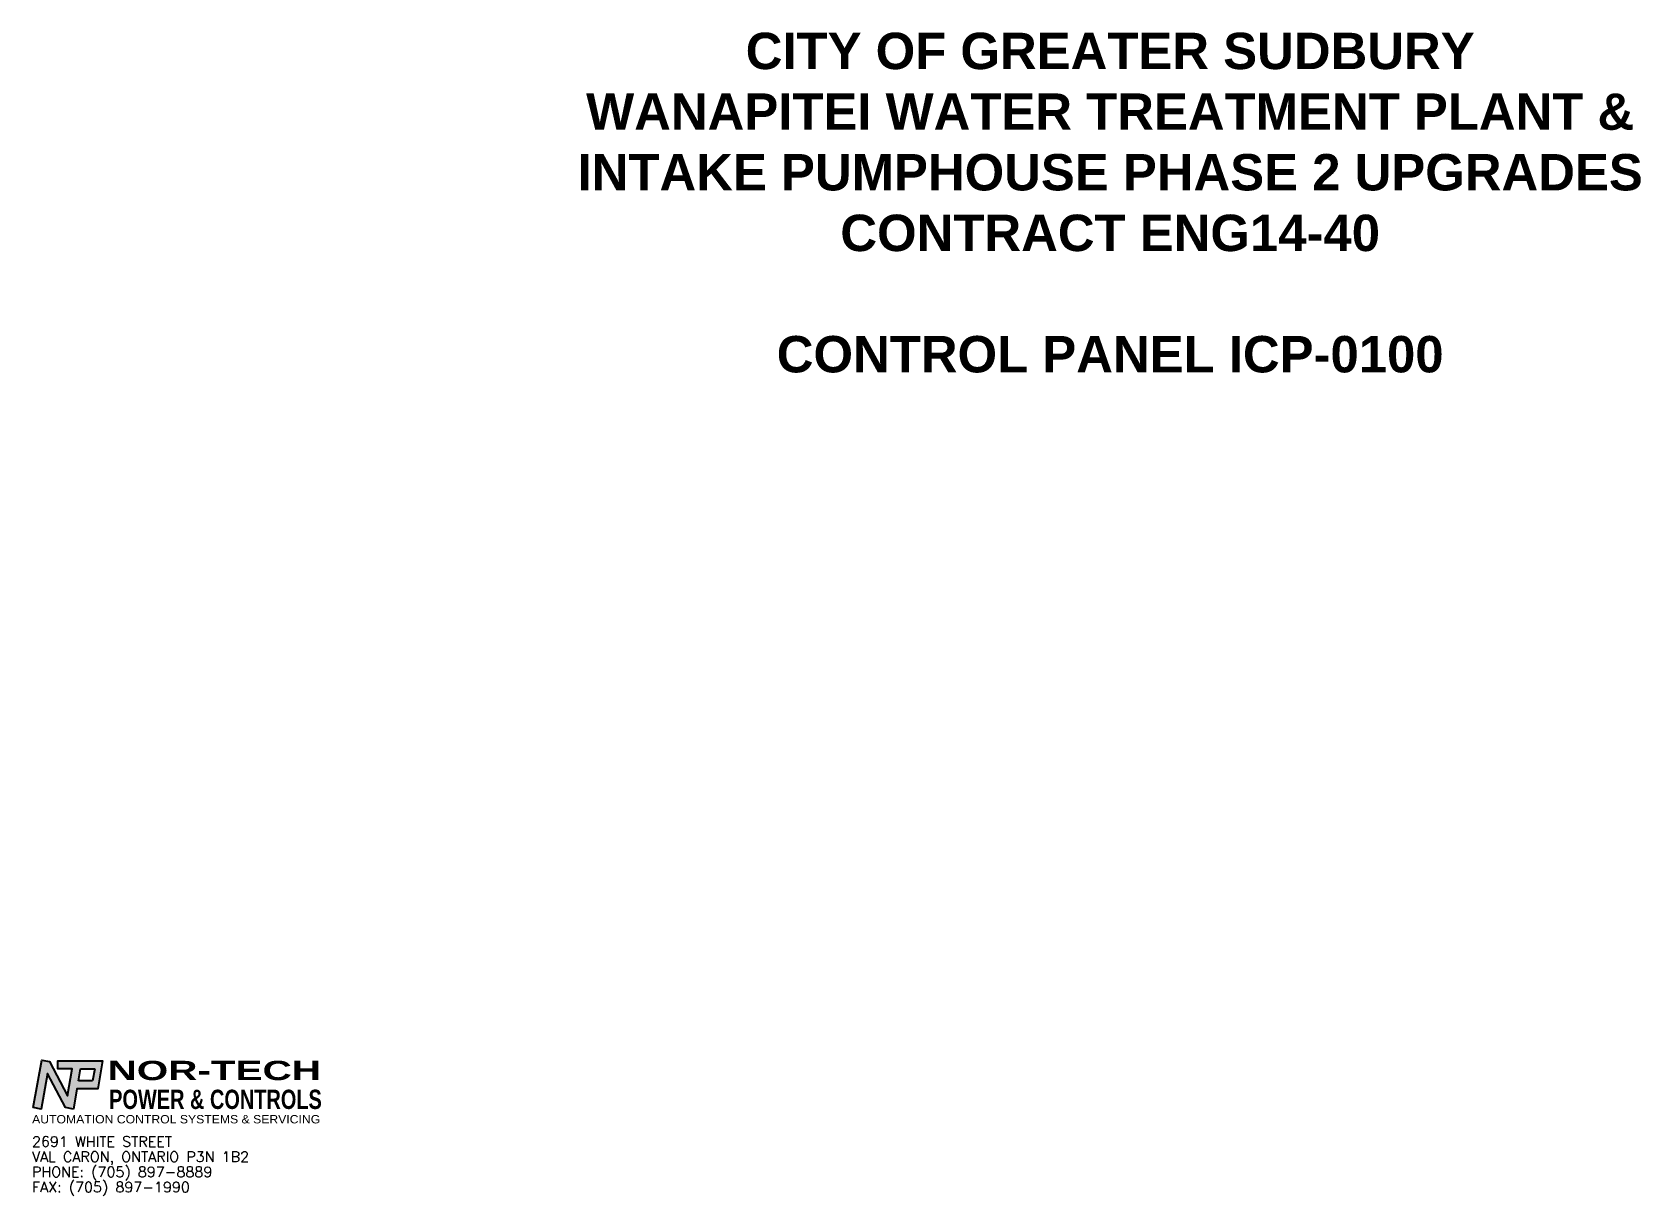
# Model space of a CAD drawing. Extents: x 7 to 139, y 5 to 101.
import ezdxf
from ezdxf.enums import TextEntityAlignment as Align

# ---------------------------------------------------------------- set-up
doc = ezdxf.new("R2010")
doc.units = 0
doc.styles.add('_CGS_3-5_SUBHEADING', font='arialbd.ttf', dxfattribs={"height": 3.5})
doc.styles.add('BRUCE', font='arialbd.ttf')
doc.styles.add('TEXT', font='arial.ttf', dxfattribs={"height": 1})
doc.styles.add('WD', font='romans.shx')

msp = doc.modelspace()

# ---------------------------------------------------------------- hatches: boundary and pattern name
h = msp.add_hatch(color=7)
h.dxf.hatch_style = 1
h.set_gradient(color1=(51, 51, 51), color2=(51, 51, 51), tint=1)
h.paths.add_polyline_path([(10.51, 15.86), (11.68, 15.86), (11.5, 14.87), (10.33, 14.87)], flags=16)
h.paths.add_polyline_path([(9.92, 12.55), (9.27, 12.67), (7.79, 15.48), (7.27, 12.55), (6.62, 12.67), (7.31, 16.58), (7.96, 16.47), (9.44, 13.65), (9.83, 15.86), (8.63, 15.86), (8.63, 16.52), (12.33, 16.52), (11.93, 14.21), (10.21, 14.21)])

# ---------------------------------------------------------------- linework, layer by layer
at = {"color": 7}
for p, q in [((10.33, 14.87), (10.51, 15.86)), ((11.5, 14.87), (10.33, 14.87)), ((10.51, 15.86), (11.68, 15.86)), ((11.68, 15.86), (11.5, 14.87))]:
    msp.add_line(p, q, dxfattribs=at)
for points in [[(6.62, 12.67), (7.31, 16.58), (7.96, 16.47), (9.44, 13.65), (9.83, 15.86), (8.63, 15.86), (8.63, 16.52), (12.33, 16.52), (11.93, 14.21), (10.21, 14.21), (9.92, 12.55)], [(9.92, 12.55), (9.27, 12.67), (7.79, 15.48), (7.27, 12.55), (6.62, 12.67)]]:
    msp.add_lwpolyline(points, dxfattribs=at)

# ---------------------------------------------------------------- texts
at = {"color": 7, "style": '_CGS_3-5_SUBHEADING'}
for s, p in [('CITY OF GREATER SUDBURY', (95.36, 98.28)), ('WANAPITEI WATER TREATMENT PLANT &', (95.36, 93.28)), ('INTAKE PUMPHOUSE PHASE 2 UPGRADES', (95.36, 88.28)), ('CONTRACT ENG14-40', (95.36, 83.28)), ('CONTROL PANEL ICP-0100', (95.36, 73.28))]:
    msp.add_text(s, height=3, dxfattribs=at).set_placement(p, align=Align.CENTER)
at = {"color": 7}
for s, height, style, width, p in [('NOR-TECH', 1.59, 'BRUCE', 1.5, (12.74, 14.94)), ('POWER & CONTROLS', 1.5895, 'BRUCE', 0.74, (12.87, 12.56)), ('AUTOMATION CONTROL SYSTEMS & SERVICING', 0.6888, 'TEXT', 1.045, (6.52, 11.37))]:
    msp.add_text(s, height=height, dxfattribs=dict(at, style=style, width=width)).set_placement(p)
at = {"color": 7, "style": 'WD'}
for s, p in [('2691 WHITE STREET', (6.51, 9.44)), ('VAL CARON, ONTARIO P3N 1B2', (6.51, 8.19)), ('PHONE: (705) 897-8889', (6.51, 6.94)), ('FAX: (705) 897-1990', (6.51, 5.69))]:
    msp.add_text(s, height=0.8625, dxfattribs=at).set_placement(p)

doc.saveas('drawing.dxf')
